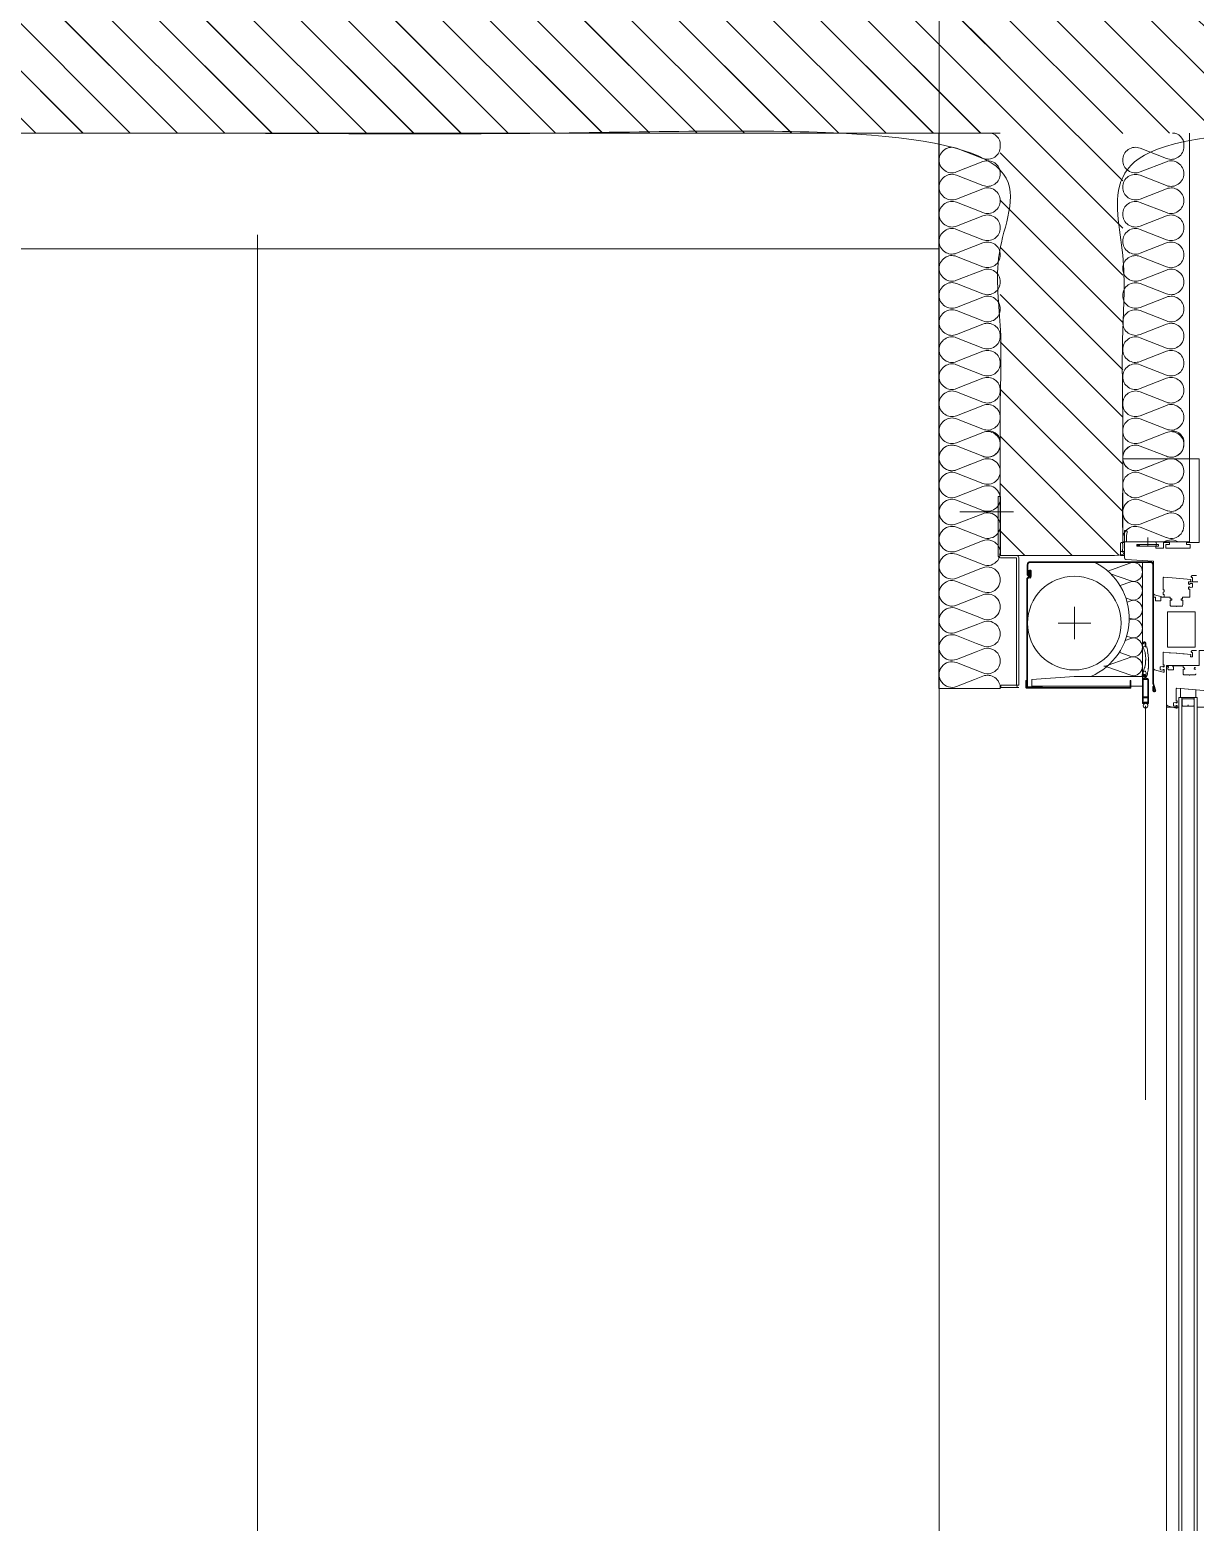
# Model space of a CAD drawing. Header units: centimetres. Extents: x -6341 to 23117, y -10090 to 8065.
# Drawn here: x -1209.3 to -1057, y -843.5 to -648.6 of the extents above; entities that cross this region are included whole.
import ezdxf

# ---------------------------------------------------------------- set-up
doc = ezdxf.new("R2010")
doc.units = ezdxf.units.CM
doc.header["$LTSCALE"] = 12.7
doc.layers.get('0').update_dxf_attribs({"lineweight": 5})
for name, color, linetype, lineweight in [('B BATI-GO-coupé', 7, 'Continuous', 35), ('B Général', 7, 'Continuous', 5), ('C ANNOTATIONS-cotation', 7, 'Continuous', 5), ('FENETRES - vu', 7, 'Continuous', 5)]:
    doc.layers.add(name, color=color, linetype=linetype, lineweight=lineweight)
pattern_1 = [(45, (0, 0), (3.5277778, -2.6458333), [])]

# ---------------------------------------------------------------- blocks, each defined once
blk = doc.blocks.new('Groupe-9-1')
at = {"layer": 'B Général', "color": 7, "linetype": 'Continuous', "lineweight": 13, "flags": 128}
blk.add_lwpolyline([(-1136.96, 2568.4), (-1535.57, 2568.4), (-1535.57, 3517.39), (-1136.96, 3517.39)], close=True, dxfattribs=at)
blk = doc.blocks.new('Groupe-10-1')
at = {"layer": 'B Général', "color": 7, "linetype": 'Continuous', "lineweight": 5}
blk.add_line((-1138.8, 3428.34), (-761.03, 3428.34), dxfattribs=at)
at = {"layer": 'B Général', "color": 7}
blk.add_blockref('Groupe-9-1', (0, 0), dxfattribs=at)
blk = doc.blocks.new('loggia sans lumon')
at = {"layer": 'B Général', "linetype": 'Continuous', "lineweight": 5}
h = blk.add_hatch(dxfattribs=at)
h.set_pattern_fill('45_0_15_52', style=0, pattern_type=2)
h.set_pattern_definition(pattern_1)
h.paths.add_polyline_path([(-5356.59, 2517.91), (-5356.62, 2497.93), (-5151.67, 2497.93), (-5151.67, 2499.93), (-5151.28, 2499.82), (-5150.93, 2499.67), (-5150.62, 2499.48), (-5150.35, 2499.25), (-5150.12, 2498.98), (-5149.93, 2498.67), (-5149.78, 2498.32), (-5149.67, 2497.93), (-5148.17, 2497.93), (-5148.17, 2515.82)])
at = {"layer": 'B Général', "color": 7, "linetype": 'Continuous', "lineweight": 5}
blk.add_open_spline([(-5356.62, 2497.93), (-5254.15, 2497.93), (-5151.67, 2497.93), (-5151.67, 2498.93), (-5151.67, 2499.93), (-5150.02, 2499.57), (-5149.67, 2497.93), (-5148.92, 2497.93), (-5148.17, 2497.93), (-5148.17, 2506.87), (-5148.17, 2515.82), (-5252.38, 2516.86), (-5356.59, 2517.91)], degree=2, knots=[0, 0, 0, 1, 1, 2, 2, 3, 3, 4, 4, 5, 5, 6, 6, 6], dxfattribs=at)
blk = doc.blocks.new('Groupe-79-1')
at = {"layer": 'FENETRES - vu', "color": 7, "lineweight": 5, "flags": 128}
for points in [[(-1095.99, 3542.83, -0.409755), (-1094.76, 3543.97, -0.408492), (-1093.52, 3542.83)], [(-1095.99, 3542.81, -0.003455), (-1095.99, 3542.83)], [(-1095.99, 3542.81, 0.008471), (-1095.99, 3542.78)], [(-1095.99, 3542.78, 0.076554), (-1095.93, 3542.45), (-1094.86, 3539.44)], [(-1092.96, 3541.04), (-1093.46, 3542.45, -0.080781), (-1093.52, 3542.8, -0.080781), (-1093.59, 3542.45), (-1094.52, 3539.81)], [(-1091.35, 3541.8), (-1091.12, 3542.45, 0.080781), (-1091.06, 3542.8, -0.008653), (-1091.06, 3542.83, 0.391634), (-1092.29, 3543.97, 0.391634), (-1093.52, 3542.83, -0.008653), (-1093.52, 3542.8, 0.080781), (-1093.46, 3542.45), (-1092.96, 3541.04)], [(-1090.82, 3541.96), (-1090.99, 3542.45, -0.080781), (-1091.06, 3542.8, -0.080781), (-1091.12, 3542.45), (-1091.35, 3541.8)], [(-1088.73, 3542.24), (-1088.65, 3542.45, 0.080781), (-1088.59, 3542.8, -0.008653), (-1088.59, 3542.83, 0.391634), (-1089.82, 3543.97, 0.391634), (-1091.06, 3542.83, -0.008653), (-1091.06, 3542.8, 0.080781), (-1090.99, 3542.45), (-1090.82, 3541.96)], [(-1088.45, 3542.24), (-1088.53, 3542.45, -0.080781), (-1088.59, 3542.8, -0.080781), (-1088.65, 3542.45), (-1088.73, 3542.24)], [(-1086.38, 3541.91), (-1086.19, 3542.45, 0.080781), (-1086.13, 3542.8, -0.008653), (-1086.13, 3542.83, 0.391634), (-1087.36, 3543.97, 0.391634), (-1088.59, 3542.83, -0.008653), (-1088.59, 3542.8, 0.080781), (-1088.53, 3542.45), (-1088.45, 3542.24)], [(-1085.81, 3541.72), (-1086.06, 3542.45, -0.080781), (-1086.13, 3542.8, -0.080781), (-1086.19, 3542.45), (-1086.38, 3541.91)], [(-1084.25, 3540.95), (-1083.72, 3542.45, 0.080781), (-1083.66, 3542.8, -0.008653), (-1083.66, 3542.83, 0.391634), (-1084.89, 3543.97, 0.391634), (-1086.13, 3542.83, -0.008653), (-1086.13, 3542.8, 0.080781), (-1086.06, 3542.45), (-1085.81, 3541.72)], [(-1082.56, 3539.51), (-1083.6, 3542.45, -0.080781), (-1083.66, 3542.8, -0.080781), (-1083.72, 3542.45), (-1084.25, 3540.95)], [(-1082.43, 3543.97, 0.391649), (-1083.66, 3542.83, -0.008653), (-1083.66, 3542.8, 0.080781), (-1083.6, 3542.45), (-1082.56, 3539.51)], [(-1082.47, 3539.26, -0.068645), (-1082.43, 3538.97, -0.080781), (-1082.36, 3539.31), (-1081.26, 3542.45, 0.080781), (-1081.19, 3542.8, -0.008653), (-1081.19, 3542.83, 0.391619), (-1082.43, 3543.97)], [(-1082.37, 3539.29, -0.00473), (-1082.36, 3539.31), (-1081.26, 3542.45, 0.080781), (-1081.19, 3542.8, 0.022561), (-1081.19, 3542.7)], [(-1081.19, 3542.7, -0.022561), (-1081.19, 3542.8, 0.008653), (-1081.19, 3542.83, -0.022591), (-1081.19, 3542.93)], [(-1082.56, 3539.51), (-1082.49, 3539.31, -0.012068), (-1082.47, 3539.26)]]:
    blk.add_lwpolyline(points, format="xyb", dxfattribs=at)
for points in [[(-1093.52, 3542.8, -0.008653), (-1093.52, 3542.83, -0.008653), (-1093.52, 3542.8)], [(-1091.06, 3542.8, -0.008653), (-1091.06, 3542.83, -0.008653), (-1091.06, 3542.8)], [(-1088.59, 3542.8, -0.008653), (-1088.59, 3542.83, -0.008653), (-1088.59, 3542.8)], [(-1086.13, 3542.8, -0.008653), (-1086.13, 3542.83, -0.008653), (-1086.13, 3542.8)], [(-1083.66, 3542.8, -0.008653), (-1083.66, 3542.83, -0.008653), (-1083.66, 3542.8)], [(-1081.19, 3542.8, -0.008653), (-1081.19, 3542.83, -0.008653), (-1081.19, 3542.8)], [(-1082.43, 3538.93, -0.008653), (-1082.43, 3538.97, -0.008653), (-1082.43, 3538.93)]]:
    blk.add_lwpolyline(points, format="xyb", close=True, dxfattribs=at)
blk = doc.blocks.new('Groupe-80-1')
at = {"layer": 'FENETRES - vu', "lineweight": 5, "flags": 128}
blk.add_lwpolyline([(-1081.11, 3543.97), (-1095.99, 3543.97), (-1095.99, 3537.79, -0.290703), (-1088.38, 3542.24, -0.290703), (-1081.11, 3537.24)], format="xyb", close=True, dxfattribs=at)
at = {"layer": 'FENETRES - vu', "color": 7}
blk.add_blockref('Groupe-79-1', (0, 0), dxfattribs=at)
blk = doc.blocks.new('Groupe-81-1')
at = {"layer": 'FENETRES - vu', "lineweight": 5}
for p, q in [((-1088.07, 3532.96), (-1088.07, 3537.21)), ((-1085.95, 3535.08), (-1090.2, 3535.08))]:
    blk.add_line(p, q, dxfattribs=at)
at = {"layer": 'FENETRES - vu', "lineweight": 5, "flags": 128}
blk.add_lwpolyline([(-1079.84, 3529.52), (-1079.84, 3543.97), (-1081.11, 3543.97), (-1081.11, 3535.05), (-1080.69, 3529.52)], close=True, dxfattribs=at)
at = {"layer": 'FENETRES - vu', "lineweight": 5}
blk.add_circle((-1088.07, 3535.08), 6.12, dxfattribs=at)
at = {"layer": 'FENETRES - vu', "color": 7}
blk.add_blockref('Groupe-80-1', (0, 0), dxfattribs=at)
blk = doc.blocks.new('Groupe-84-1')
at = {"layer": 'B BATI-GO-coupé', "linetype": 'Continuous', "lineweight": 5}
blk.add_line((-1079.56, 3517.4), (-866.54, 3517.4), dxfattribs=at)
at = {"layer": 'B Général', "color": 7, "lineweight": 5}
for p, q in [((-1077.46, 3547.11), (-871.54, 3547.11)), ((-1102.61, 3527.11), (-1102.61, 3520.11))]:
    blk.add_line(p, q, dxfattribs=at)
at = {"layer": 'B Général', "lineweight": 5}
blk.add_line((-1098.1, 3544.66), (-1099.24, 3544.66), dxfattribs=at)
at = {"layer": 'B Général', "color": 7, "linetype": 'Continuous', "lineweight": 5}
for p, q in [((-1098.1, 3543.59), (-1098.35, 3543.59)), ((-1098.1, 3543.46), (-1098.35, 3543.46)), ((-1098.1, 3543.35), (-1098.35, 3543.35)), ((-1025.78, 3544.38), (-1077.28, 3544.38))]:
    blk.add_line(p, q, dxfattribs=at)
at = {"layer": 'B Général', "lineweight": 5, "flags": 128}
for points in [[(-1077.1, 3548.74), (-1078.33, 3548.74), (-1078.33, 3551.14), (-1077.1, 3551.14), (-1077.1, 3553.11), (-1084.47, 3553.11), (-1084.47, 3551.4), (-1082.54, 3551.4), (-1082.54, 3547.11), (-1077.1, 3547.11)], [(-1079.51, 3548.94), (-1078.33, 3548.94), (-1078.33, 3550.94), (-1079.35, 3550.94)]]:
    blk.add_lwpolyline(points, close=True, dxfattribs=at)
at = {"layer": 'B Général', "color": 7, "linetype": 'Continuous', "lineweight": 5, "flags": 128}
for points in [[(-1079.27, 3551.99), (-1079.55, 3548.47, 0.209139), (-1079.52, 3548.4, 0.209139), (-1079.45, 3548.36), (-1077.92, 3548.36), (-1077.92, 3548.51), (-1077.67, 3548.51, -0.339454), (-1077.65, 3548.5), (-1077.62, 3548.39, -0.233167), (-1077.62, 3548.37, -0.233167), (-1077.64, 3548.36), (-1077.72, 3548.36, 0.233167), (-1077.74, 3548.35, 0.233167), (-1077.74, 3548.33), (-1077.67, 3548.05, 0.339454), (-1077.62, 3548.01), (-1077.32, 3548.01, 0.339454), (-1077.27, 3548.05), (-1077.2, 3548.33, 0.233167), (-1077.2, 3548.35, 0.233167), (-1077.23, 3548.36), (-1077.3, 3548.36, -0.233167), (-1077.32, 3548.37, -0.233167), (-1077.32, 3548.39), (-1077.29, 3548.5, -0.339454), (-1077.27, 3548.51), (-1076.97, 3548.51), (-1076.97, 3548.36), (-1077.27, 3547.26, -0.339454), (-1077.46, 3547.11), (-1082.32, 3547.11, -0.198912), (-1082.39, 3547.14, -0.198912), (-1082.42, 3547.21), (-1082.42, 3547.36), (-1082.27, 3547.36), (-1082.27, 3547.31), (-1082.07, 3547.31, 0.414214), (-1081.97, 3547.41), (-1081.97, 3548.04), (-1082.37, 3548.04), (-1082.37, 3547.94), (-1082.47, 3547.94), (-1082.47, 3549.3), (-1082.25, 3549.3), (-1082.25, 3549.44), (-1082.07, 3549.5), (-1082.07, 3549.29), (-1081.44, 3549.29, 0.414214), (-1081.29, 3549.44), (-1081.29, 3550.06), (-1081.24, 3550.11), (-1081.29, 3550.16), (-1081.29, 3550.79, 0.414214), (-1081.44, 3550.94)], [(-1094.27, 3551.04), (-1094.27, 3550.46, 0.414214), (-1094.17, 3550.36), (-1094.12, 3550.36, 0.414214), (-1094.02, 3550.46), (-1094.02, 3550.51), (-1093.47, 3550.51), (-1093.47, 3550.26), (-1093.77, 3550.29), (-1093.92, 3548.39), (-1094.05, 3546.77, 0.437409), (-1093.95, 3546.66), (-1092.42, 3546.66), (-1092.42, 3546.81), (-1092.17, 3546.81, -0.339454), (-1092.15, 3546.8), (-1092.12, 3546.69), (-1091.82, 3546.69), (-1091.79, 3546.8, -0.339454), (-1091.77, 3546.81), (-1091.47, 3546.81), (-1091.47, 3546.66), (-1091.77, 3545.56, -0.339454), (-1091.96, 3545.41), (-1096.17, 3545.41), (-1096.39, 3541.8, -0.396669), (-1096.59, 3541.61), (-1100.17, 3541.61), (-1100.17, 3541.79, -0.468969), (-1099.93, 3541.99), (-1099.52, 3541.91), (-1098.67, 3541.91), (-1098.67, 3545.41), (-1098.67, 3545.59, -0.468969), (-1098.43, 3545.79), (-1098.02, 3545.71), (-1097.92, 3545.71, 0.414214), (-1097.87, 3545.76), (-1097.87, 3546.74), (-1098.57, 3546.74, -0.414214), (-1098.62, 3546.79), (-1098.62, 3547.51), (-1098.35, 3547.51), (-1098.35, 3547.01), (-1097.85, 3547.01), (-1097.85, 3548.41), (-1097.85, 3550.21), (-1098.35, 3550.21), (-1098.35, 3549.71), (-1098.62, 3549.71), (-1098.62, 3551.11)], [(-1093.47, 3551.21), (-1093.47, 3550.01), (-1093.17, 3550.01, 0.339454), (-1093.15, 3550.03), (-1093.12, 3550.14, 0.493145), (-1093.14, 3550.16), (-1093.22, 3550.16, -0.414214), (-1093.25, 3550.19), (-1093.25, 3550.46, -0.414214), (-1093.2, 3550.51), (-1092.82, 3550.51, -0.339454), (-1092.77, 3550.48), (-1092.7, 3550.2, -0.493145), (-1092.73, 3550.16), (-1092.8, 3550.16, 0.493145), (-1092.82, 3550.14), (-1092.79, 3550.03, 0.339454), (-1092.77, 3550.01), (-1092.52, 3550.01), (-1092.52, 3550.16), (-1091.47, 3550.16), (-1091.47, 3549.22), (-1091.25, 3549.22), (-1091.25, 3549.02), (-1091.07, 3549.02), (-1091.07, 3549.24), (-1090.44, 3549.24, -0.414214), (-1090.29, 3549.09), (-1090.29, 3548.46), (-1090.24, 3548.41), (-1090.29, 3548.36), (-1090.29, 3547.74, -0.414214), (-1090.44, 3547.59), (-1091.07, 3547.59), (-1091.07, 3547.8), (-1091.25, 3547.8), (-1091.25, 3547.6), (-1091.47, 3547.6), (-1091.47, 3546.45), (-1091.47, 3546.36), (-1090.97, 3546.36), (-1090.97, 3545.78, -0.414214), (-1091.07, 3545.68), (-1091.47, 3545.68), (-1091.47, 3545.51, 0.414214), (-1091.37, 3545.41), (-1090.47, 3545.41), (-1082.16, 3545.41, 0.339454), (-1081.97, 3545.56), (-1081.67, 3546.66), (-1081.67, 3546.81), (-1081.97, 3546.81, 0.339454), (-1081.99, 3546.8), (-1082.02, 3546.69, 0.493145), (-1082, 3546.66), (-1081.93, 3546.66, -0.493145), (-1081.9, 3546.63), (-1081.97, 3546.35, -0.339454), (-1082.02, 3546.31), (-1082.32, 3546.31, -0.339454), (-1082.37, 3546.35), (-1082.44, 3546.63, -0.493145), (-1082.42, 3546.66), (-1082.34, 3546.66, 0.493145), (-1082.32, 3546.69), (-1082.35, 3546.8, 0.339454), (-1082.37, 3546.81), (-1082.62, 3546.81), (-1082.62, 3546.66), (-1084.2, 3546.66, -0.437459), (-1084.25, 3546.72), (-1084.19, 3547.48), (-1084.18, 3547.66), (-1084.12, 3548.39), (-1084.15, 3548.41), (-1084.12, 3548.45), (-1084.05, 3549.26), (-1084.04, 3549.44), (-1083.97, 3550.29), (-1083.67, 3550.26), (-1083.67, 3550.51), (-1084.22, 3550.51), (-1084.22, 3550.46, -0.414214), (-1084.32, 3550.36), (-1084.37, 3550.36, -0.414214), (-1084.47, 3550.46), (-1084.47, 3551.04, -0.414214)], [(-1085.51, 3544.17), (-1085.51, 3544.2), (-1085.5, 3544.2), (-1085.41, 3544.17, -0.414174), (-1085.38, 3544.11, -0.414185), (-1085.43, 3544.08), (-1085.54, 3544.12, -0.414201), (-1085.63, 3544.29, -0.331865), (-1085.47, 3544.41), (-1084.99, 3544.41, 0.41404), (-1084.94, 3544.46), (-1084.95, 3544.5, -0.058942), (-1084.95, 3544.51, -0.330261), (-1084.91, 3544.55, -0.022246), (-1084.25, 3544.68), (-1084.2, 3544.65), (-1084.15, 3544.69, -0.008901), (-1083.31, 3544.77), (-1083.26, 3544.74), (-1083.21, 3544.78, -0.495603), (-1083.19, 3544.78, -0.01102), (-1082.18, 3544.75), (-1082.13, 3544.71), (-1082.08, 3544.74, -0.034922), (-1081.76, 3544.69, -0.026569), (-1081.06, 3544.52), (-1081.05, 3544.51, -0.321867), (-1081.02, 3544.47, -0.401241), (-1081.07, 3544.42), (-1081.56, 3544.44), (-1081.59, 3544.44, 0.424456), (-1081.79, 3544.25), (-1081.79, 3544.22, 0.341677), (-1081.63, 3544.05), (-1081.14, 3544.01, 0.538894), (-1081.08, 3544.09), (-1081.08, 3544.09), (-1081.12, 3544.26, -0.49336), (-1081.1, 3544.3, -0.339236), (-1081.07, 3544.28), (-1081.02, 3544.11), (-1081.02, 3544.11, -0.530516), (-1081.15, 3543.95), (-1081.64, 3543.99, -0.114166), (-1081.74, 3544.04, 0.042765), (-1082.21, 3544.24), (-1082.26, 3544.29), (-1082.33, 3544.28, 0.037634), (-1083.21, 3544.39), (-1083.27, 3544.43), (-1083.33, 3544.4, 0.05236), (-1084.08, 3544.34), (-1084.14, 3544.36), (-1084.18, 3544.32, 0.061865), (-1084.87, 3544.07, -0.438041), (-1084.97, 3544.13), (-1085, 3544.31, 0.357418), (-1085.05, 3544.35), (-1085.47, 3544.35, 0.333034), (-1085.58, 3544.27, 0.414252), (-1085.52, 3544.17), (-1085.51, 3544.17)]]:
    blk.add_lwpolyline(points, format="xyb", dxfattribs=at)
blk.add_lwpolyline([(-1082.07, 3550.94), (-1082.07, 3550.72), (-1082.25, 3550.79), (-1082.25, 3550.92)], dxfattribs=at)
for points in [[(-1109.54, 3550.1), (-1109.54, 3551.4), (-1098.62, 3551.4), (-1098.62, 3550.1)], [(-1084.94, 3550.85), (-1089.54, 3550.85), (-1089.54, 3547.25), (-1084.94, 3547.25)], [(-1077.32, 3550.74), (-1077.32, 3550.71), (-1078.08, 3550.71), (-1078.08, 3550.74)], [(-1109.54, 3541.4), (-1109.54, 3550.1), (-1098.67, 3550.1), (-1098.67, 3541.4)], [(-1078.08, 3549.14), (-1078.08, 3549.17), (-1077.32, 3549.17), (-1077.32, 3549.14)], [(-1098.1, 3543.26), (-1098.35, 3543.26), (-1098.35, 3546.06), (-1098.1, 3546.06)]]:
    blk.add_lwpolyline(points, close=True, dxfattribs=at)
at = {"layer": 'B Général', "color": 7, "lineweight": 5, "flags": 128}
blk.add_lwpolyline([(-1109.54, 3551.4), (-1098.62, 3551.4), (-1098.62, 3550.1), (-1109.54, 3550.1)], dxfattribs=at)
for points in [[(-1078.33, 3551.14), (-1078.33, 3550.74), (-872.33, 3550.74), (-872.33, 3551.14)], [(-1078.33, 3548.74), (-1078.33, 3549.14), (-872.33, 3549.14), (-872.33, 3548.74)], [(-1077.32, 3549.14), (-1077.32, 3549.17), (-1078.08, 3549.17), (-1078.08, 3549.14)]]:
    blk.add_lwpolyline(points, close=True, dxfattribs=at)
blk.add_lwpolyline([(-1077.39, 3549.94), (-1077.32, 3549.94, -0.414214), (-1077.22, 3549.84), (-1077.22, 3549.26, -0.414214), (-1077.32, 3549.17), (-1078.08, 3549.17, -0.414214), (-1078.17, 3549.26), (-1078.17, 3550.61, -0.414214), (-1078.08, 3550.71), (-1077.32, 3550.71, -0.414214), (-1077.22, 3550.61), (-1077.22, 3550.03, -0.414214), (-1077.32, 3549.94)], format="xyb", dxfattribs=at)
at = {"layer": 'B Général', "color": 7, "linetype": 'Continuous', "lineweight": 5, "flags": 128}
for points in [[(-1095.99, 3545.01, -0.414214), (-1095.69, 3545.31), (-1080.19, 3545.31), (-1079.32, 3545.61, -0.463007), (-1079.19, 3545.53, -0.463007), (-1079.29, 3545.41), (-1079.79, 3545.41), (-1079.79, 3545.31), (-1079.29, 3545.31, 0.463007), (-1079.09, 3545.55, 0.463007), (-1079.35, 3545.7), (-1080.2, 3545.41), (-1095.69, 3545.41, 0.414214), (-1096.09, 3545.01), (-1096.09, 3529.31, 0.414214), (-1095.69, 3528.91), (-1094.43, 3528.91, 0.414214), (-1094.29, 3529.05, 0.414214), (-1094.43, 3529.19), (-1094.81, 3529.19, -0.414214), (-1094.89, 3529.27, -0.414214), (-1094.81, 3529.34), (-1094.21, 3529.34, -0.2215), (-1093.99, 3529.24), (-1093.92, 3529.3, 0.2215), (-1094.21, 3529.44), (-1094.81, 3529.44, 0.414214), (-1094.99, 3529.27, 0.414214), (-1094.81, 3529.09), (-1094.43, 3529.09, -0.414214), (-1094.39, 3529.05, -0.414214), (-1094.43, 3529.01), (-1095.69, 3529.01, -0.414214), (-1095.99, 3529.31)], [(-1080.78, 3543.98, -0.414214), (-1080.81, 3544.01), (-1080.81, 3544.23, 0.365338), (-1080.84, 3544.27), (-1081.17, 3544.35, 0.414214), (-1081.25, 3544.27, 0.414214), (-1081.17, 3544.19), (-1081.14, 3544.19, -0.414214), (-1081.11, 3544.16), (-1081.11, 3544.13, -0.414214), (-1081.14, 3544.1), (-1081.17, 3544.1, -0.414214), (-1081.35, 3544.28, -0.414214), (-1081.17, 3544.45), (-1080.85, 3544.37, 0.464839), (-1080.81, 3544.4), (-1080.81, 3544.63, -0.414214), (-1080.66, 3544.78), (-1077.58, 3544.78, -0.414214), (-1077.55, 3544.75), (-1077.55, 3544.57, -0.414214), (-1077.59, 3544.53), (-1077.61, 3544.53, -0.414214), (-1077.65, 3544.57), (-1077.65, 3544.68), (-1078.32, 3544.68), (-1078.32, 3544.08), (-1077.65, 3544.08), (-1077.65, 3544.19, -0.414214), (-1077.61, 3544.23), (-1077.59, 3544.23, -0.414214), (-1077.55, 3544.19), (-1077.55, 3544.01, -0.414214), (-1077.58, 3543.98)], [(-1080.81, 3544.63), (-1080.81, 3544.4, -0.464839), (-1080.85, 3544.37), (-1081.17, 3544.45, 0.414214), (-1081.35, 3544.28, 0.414214), (-1081.17, 3544.1), (-1081.14, 3544.1, 0.414214), (-1081.11, 3544.13), (-1081.11, 3544.16, 0.414214), (-1081.14, 3544.19), (-1081.17, 3544.19, -0.414214), (-1081.25, 3544.27, -0.414214), (-1081.17, 3544.35), (-1080.84, 3544.27, -0.365338), (-1080.81, 3544.23), (-1080.81, 3544.01, 0.414214), (-1080.78, 3543.98), (-1077.58, 3543.98, 0.414214), (-1077.55, 3544.01), (-1077.55, 3544.19, 0.414214), (-1077.59, 3544.23), (-1077.61, 3544.23, 0.414214), (-1077.65, 3544.19), (-1077.65, 3544.08), (-1078.32, 3544.08), (-1078.32, 3544.68), (-1077.65, 3544.68), (-1077.65, 3544.57, 0.414214), (-1077.61, 3544.53), (-1077.59, 3544.53, 0.414214), (-1077.55, 3544.57), (-1077.55, 3544.75, 0.414214), (-1077.58, 3544.78), (-1080.66, 3544.78, 0.414214)], [(-1080.66, 3544.68, 0.414214), (-1080.71, 3544.63), (-1080.71, 3544.11, 0.414214), (-1080.68, 3544.08), (-1078.42, 3544.08), (-1078.42, 3544.68)], [(-1078.42, 3544.68), (-1078.42, 3544.08), (-1080.68, 3544.08, -0.414214), (-1080.71, 3544.11), (-1080.71, 3544.63, -0.414214), (-1080.66, 3544.68)], [(-1077.75, 3544.58), (-1077.75, 3544.18), (-1077.65, 3544.18), (-1077.65, 3544.3, -0.414214), (-1077.62, 3544.33), (-1077.6, 3544.33, -0.344183), (-1077.57, 3544.31, 0.52416), (-1077.11, 3544.13, 0.52416), (-1077.11, 3544.63, 0.52416), (-1077.57, 3544.45, -0.344183), (-1077.6, 3544.43), (-1077.62, 3544.43, -0.414214), (-1077.65, 3544.46), (-1077.65, 3544.58)], [(-1097.52, 3541.11), (-1096.92, 3541.11), (-1096.92, 3541.61), (-1097.52, 3541.61, -0.4)], [(-1079.65, 3540.61), (-1079.65, 3542.37, 0.414214), (-1079.65, 3542.37), (-1080.55, 3542.37), (-1080.55, 3542.47), (-1079.65, 3542.47, -0.414214), (-1079.55, 3542.37), (-1079.55, 3540.61), (-1079.55, 3528.85, -0.414214), (-1079.65, 3528.75), (-1080.55, 3528.75), (-1080.55, 3528.85), (-1079.65, 3528.85)], [(-1093.85, 3528.96), (-1094.25, 3529.32), (-1094.81, 3529.32), (-1094.81, 3529.22), (-1094.29, 3529.22), (-1093.89, 3528.86), (-1079.76, 3528.86, 0.414214), (-1079.66, 3528.96), (-1079.66, 3530.86), (-1079.76, 3530.86), (-1079.76, 3528.96)]]:
    blk.add_lwpolyline(points, format="xyb", close=True, dxfattribs=at)
at = {"layer": 'B Général', "color": 7, "lineweight": 5, "flags": 128}
for points in [[(-1098.52, 3541.11), (-1097.52, 3541.11, 0.4), (-1097.52, 3541.61), (-1098.52, 3541.61, 0.4), (-1098.52, 3541.11)], [(-1104.61, 3525.41), (-1096.91, 3525.41), (-1096.91, 3527.52, -0.414214), (-1096.61, 3527.82), (-1079.96, 3527.82), (-1079.96, 3525.47), (-1079.66, 3525.47), (-1079.66, 3527.82, -0.414214), (-1079.96, 3527.52), (-1096.61, 3527.52), (-1096.61, 3525.41, -0.414214), (-1096.91, 3525.11), (-1104.61, 3525.11)]]:
    blk.add_lwpolyline(points, format="xyb", close=True, dxfattribs=at)
at = {"layer": 'FENETRES - vu', "color": 7}
blk.add_blockref('Groupe-81-1', (0, 0), dxfattribs=at)
blk = doc.blocks.new('Groupe-86-1')
at = {"layer": 'B Général', "color": 7, "linetype": 'Continuous', "lineweight": 5}
for p, q in [((-1079.53, 3517.39), (-1079.53, 3525.41)), ((-1152.1, 3517.37), (-1079.51, 3517.37))]:
    blk.add_line(p, q, dxfattribs=at)
blk = doc.blocks.new('Groupe-132-1')
at = {"linetype": 'Continuous', "lineweight": 5}
h = blk.add_hatch(dxfattribs=at)
h.set_pattern_fill('45_0_15_52', style=0, pattern_type=2)
h.set_pattern_definition(pattern_1)
h.paths.add_polyline_path([(-2023.07, 4689.12), (-2023.08, 4689.12), (-2023.08, 4893.39), (-2147.8, 4893.39), (-2147.8, 4893.4), (-2149.07, 4893.4), (-2149.07, 4909.4), (-1990.38, 4909.4), (-1990.38, 4893.4), (-1992.97, 4893.4), (-1992.97, 4893.39), (-2003.07, 4893.39), (-2003.07, 4300.6), (-1745.96, 4300.6), (-1746.03, 4689.12), (-1746.04, 4689.12), (-1746.07, 4837.56), (-1746.08, 4837.56), (-1746.08, 4893.39), (-1796.43, 4893.39), (-1796.43, 4893.4), (-1796.43, 4893.4), (-1796.43, 4893.4), (-1806.78, 4893.4), (-1806.78, 4905.08), (-1804.82, 4905.08), (-1804.64, 4909.4), (-1796.43, 4909.4), (-1796.43, 4909.4), (-1789.46, 4909.4), (-1746.08, 4909.4), (-1746.08, 5093.41), (-1801.07, 5093.41), (-1801.07, 5093.42), (-1801.08, 5093.42), (-1801.08, 5109.4), (-1152.08, 5109.42), (-1152.08, 5109.41), (-1152.07, 5109.41), (-1152.07, 4909.49), (-1096.9, 4909.49), (-1096.9, 4893.4), (-1109.54, 4893.4), (-1109.54, 4893.39), (-1152.07, 4893.39), (-1152.07, 4300.39), (-852.51, 4300.39), (-852.51, 4689.11), (-852.53, 4689.11), (-852.52, 4909.39), (-852.52, 4909.4), (-849.4, 5117.85), (-832.53, 5117.85), (-832.51, 5112.39), (-832.9, 5112.29), (-833.25, 5112.14), (-833.56, 5111.95), (-833.83, 5111.72), (-834.06, 5111.45), (-834.25, 5111.14), (-834.4, 5110.79), (-834.51, 5110.39), (-832.51, 5110.39), (-832.53, 4909.4), (-832.53, 4909.39), (-776.5, 4909.39), (-776.5, 4893.39), (-832.52, 4893.39), (-832.52, 4300.39), (-527.07, 4300.39), (-527.07, 4689.12), (-527.08, 4689.12), (-527.08, 4884.05), (-527.08, 4893.39), (-527.09, 4893.39), (-527.09, 4893.4), (-542.07, 4893.39), (-542.1, 4905.07), (-541.12, 4905.08), (-540.94, 4909.39), (-527.08, 4909.39), (-527.08, 4909.4), (-424, 4909.4), (-424, 5450.4), (-34, 5450.4), (-34, 5450.39), (-34, 5450.39), (-34, 5425.39), (-104.01, 5425.37), (-104.01, 4909.4), (288.98, 4909.4), (288.98, 4909.39), (288.99, 4909.39), (288.99, 4884.39), (80.93, 4884.39), (80.93, 3276.39), (288.99, 3276.39), (288.99, 3251.39), (-547.43, 3251.38), (-546.58, 3271.38), (-527.07, 3271.38), (-527.07, 4282.39), (-832.52, 4282.39), (-832.52, 4153.39), (-792.52, 4153.39), (-792.52, 4134.39), (-832.52, 4134.39), (-832.52, 3541.39), (-775.64, 3541.39), (-775.64, 3525.39), (-798.83, 3525.39), (-832.54, 3525.39), (-832.53, 3324.39), (-834.53, 3324.39), (-834.42, 3324), (-834.27, 3323.65), (-834.08, 3323.34), (-833.85, 3323.07), (-833.58, 3322.84), (-833.27, 3322.65), (-832.92, 3322.5), (-832.53, 3322.39), (-832.54, 3316.94), (-849.41, 3316.94), (-852.54, 3525.39), (-852.54, 3525.39), (-852.54, 3745.67), (-852.51, 3745.67), (-852.51, 4134.39), (-1152.07, 4134.39), (-1152.07, 3745.67), (-1152.07, 3745.67), (-1152.07, 3541.39), (-1099.26, 3541.39), (-1099.26, 3541.39), (-1096.91, 3541.39), (-1096.91, 3525.39), (-1099.26, 3525.39), (-1099.26, 3525.39), (-1152.07, 3525.39), (-1152.07, 3320.44), (-1154.07, 3320.44), (-1153.97, 3320.05), (-1153.82, 3319.7), (-1153.63, 3319.39), (-1153.4, 3319.12), (-1153.13, 3318.89), (-1152.82, 3318.7), (-1152.47, 3318.55), (-1152.07, 3318.44), (-1152.07, 3316.94), (-1169.97, 3316.94), (-1172.07, 3525.39), (-1172.07, 3525.39), (-1172.07, 3745.67), (-1172.06, 3745.67), (-1172.06, 4134.39), (-1449.07, 4134.39), (-1449.07, 3745.67), (-1449.07, 3745.67), (-1449.07, 3541.39), (-1419.07, 3541.39), (-1419.07, 3541.38), (-1415.61, 3541.38), (-1415.61, 3525.38), (-1440.52, 3525.39), (-1449.07, 3525.39), (-1449.07, 3320.44), (-1451.07, 3320.44), (-1450.97, 3320.05), (-1450.82, 3319.7), (-1450.63, 3319.38), (-1450.4, 3319.11), (-1450.13, 3318.88), (-1449.82, 3318.7), (-1449.47, 3318.55), (-1449.07, 3318.44), (-1449.07, 3316.94), (-1466.97, 3316.94), (-1469.07, 3525.39), (-1469.07, 3525.39), (-1469.07, 3745.67), (-1469.06, 3745.67), (-1469.06, 4134.39), (-1726.07, 4134.39), (-1726.08, 3745.67), (-1726.07, 3745.67), (-1726.07, 3541.39), (-1716.07, 3541.39), (-1716.07, 3541.38), (-1713.08, 3541.38), (-1713.08, 3525.38), (-1722.75, 3525.39), (-1726.07, 3525.39), (-1726.07, 3314.44), (-1728.07, 3314.44), (-1727.97, 3314.05), (-1727.82, 3313.7), (-1727.63, 3313.38), (-1727.4, 3313.11), (-1727.13, 3312.88), (-1726.82, 3312.7), (-1726.47, 3312.55), (-1726.07, 3312.44), (-1726.07, 3310.94), (-1744.1, 3310.94), (-1746.07, 3525.39), (-1746.11, 3525.39), (-1746.11, 3525.39), (-1753.98, 3525.39), (-1754.16, 3529.76), (-1756.12, 3529.76), (-1756.12, 3541.39), (-1746.11, 3541.39), (-1746.1, 4134.39), (-2003.07, 4134.39), (-2003.07, 3541.39), (-1993.07, 3541.39), (-1993.07, 3525.29), (-2147.57, 3525.29), (-2147.57, 3541.39), (-2023.07, 3541.39)])
h.paths.add_polyline_path([(-852.51, 4153.39), (-852.51, 4282.39), (-1147.07, 4282.39), (-1147.07, 4153.39)])
h.paths.add_polyline_path([(-199.07, 3729.37), (-219.07, 3729.37), (-219.07, 3276.39), (60.93, 3276.39), (60.93, 4689.12), (60.92, 4689.12), (60.92, 4884.39), (-219.07, 4884.39), (-219.07, 4429.39), (-199.07, 4429.39), (-199.07, 4379.37), (-219.07, 4379.37), (-219.07, 3779.39), (-199.07, 3779.39)])
h.paths.add_polyline_path([(-1444.07, 4152.39), (-1172.07, 4152.39), (-1172.07, 4282.39), (-1444.07, 4282.39)])
h.paths.add_polyline_path([(-394, 4909.4), (-124.01, 4909.4), (-124.01, 5425.39), (-394, 5425.39)])
h.paths.add_polyline_path([(-1469.07, 4689.12), (-1469.08, 4689.12), (-1469.08, 5093.41), (-1726.07, 5093.41), (-1726.07, 4300.39), (-1469.07, 4300.39)])
h.paths.add_polyline_path([(-1172.08, 5093.41), (-1449.07, 5093.41), (-1449.07, 4300.39), (-1172.07, 4300.39), (-1172.07, 4689.12), (-1172.08, 4689.12)])
h.paths.add_polyline_path([(-1469.07, 4282.39), (-1721.07, 4282.39), (-1721.07, 4152.39), (-1469.07, 4152.39)])
h.paths.add_polyline_path([(-457.07, 3709.37), (-504.07, 3709.37), (-504.07, 3276.39), (-239.07, 3276.39), (-239.07, 4689.12), (-239.08, 4689.12), (-239.08, 4884.39), (-504.07, 4884.39), (-504.07, 4449.39), (-457.07, 4449.39), (-457.07, 4379.37), (-504.07, 4379.37), (-504.07, 3779.37), (-457.07, 3779.37)])
h.paths.add_polyline_path([(-2003.07, 4152.39), (-1746.07, 4152.39), (-1746.07, 4282.39), (-2003.07, 4282.39)])
blk.add_line((-1109.54, 3550.1), (-1152.1, 3550.1), dxfattribs=at)
at = {"color": 7, "linetype": 'Continuous', "lineweight": 18}
blk.add_open_spline([(-2023.07, 4689.12), (-2023.08, 4689.12), (-2023.08, 4689.12), (-2023.08, 4791.25), (-2023.08, 4893.39), (-2085.44, 4893.39), (-2147.8, 4893.39), (-2147.8, 4893.39), (-2147.8, 4893.4), (-2148.43, 4893.4), (-2149.07, 4893.4), (-2149.07, 4901.4), (-2149.07, 4909.4), (-2069.72, 4909.4), (-1990.38, 4909.4), (-1990.38, 4901.4), (-1990.38, 4893.4), (-1991.68, 4893.4), (-1992.97, 4893.4), (-1992.97, 4893.39), (-1992.97, 4893.39), (-1998.02, 4893.39), (-2003.07, 4893.39), (-2003.07, 4596.99), (-2003.07, 4300.6), (-1874.52, 4300.6), (-1745.96, 4300.6), (-1746, 4494.86), (-1746.03, 4689.12), (-1746.04, 4689.12), (-1746.04, 4689.12), (-1746.05, 4763.34), (-1746.07, 4837.56), (-1746.07, 4837.56), (-1746.08, 4837.56), (-1746.08, 4865.47), (-1746.08, 4893.39), (-1771.25, 4893.39), (-1796.43, 4893.39), (-1796.43, 4893.39), (-1796.43, 4893.4), (-1796.43, 4893.4), (-1796.43, 4893.4), (-1796.43, 4893.4), (-1796.43, 4893.4), (-1801.6, 4893.4), (-1806.78, 4893.4), (-1806.78, 4899.24), (-1806.78, 4905.08), (-1805.8, 4905.08), (-1804.82, 4905.08), (-1804.73, 4907.24), (-1804.64, 4909.4), (-1800.53, 4909.4), (-1796.43, 4909.4), (-1796.43, 4909.4), (-1796.43, 4909.4), (-1792.94, 4909.4), (-1789.46, 4909.4), (-1767.77, 4909.4), (-1746.08, 4909.4), (-1746.08, 5001.4), (-1746.08, 5093.41), (-1773.58, 5093.41), (-1801.07, 5093.41), (-1801.07, 5093.41), (-1801.07, 5093.42), (-1801.08, 5093.42), (-1801.08, 5093.42), (-1801.08, 5101.41), (-1801.08, 5109.4), (-1476.58, 5109.41), (-1152.08, 5109.42), (-1152.08, 5109.41), (-1152.08, 5109.41), (-1152.08, 5109.41), (-1152.07, 5109.41), (-1152.07, 5009.45), (-1152.07, 4909.49), (-1124.49, 4909.49), (-1096.9, 4909.49), (-1096.9, 4901.44), (-1096.9, 4893.4), (-1103.22, 4893.4), (-1109.54, 4893.4), (-1109.54, 4893.39), (-1109.54, 4893.39), (-1130.81, 4893.39), (-1152.07, 4893.39), (-1152.07, 4596.89), (-1152.07, 4300.39), (-1002.29, 4300.39), (-852.51, 4300.39), (-852.51, 4494.75), (-852.51, 4689.11), (-852.52, 4689.11), (-852.53, 4689.11), (-852.53, 4799.25), (-852.52, 4909.39), (-852.52, 4909.39), (-852.52, 4909.4), (-850.96, 5013.62), (-849.4, 5117.85), (-840.96, 5117.85), (-832.53, 5117.85), (-832.52, 5115.12), (-832.51, 5112.39), (-834.16, 5112.04), (-834.51, 5110.39), (-833.51, 5110.39), (-832.51, 5110.39), (-832.52, 5009.9), (-832.53, 4909.4), (-832.53, 4909.39), (-832.53, 4909.39), (-804.51, 4909.39), (-776.5, 4909.39), (-776.5, 4901.39), (-776.5, 4893.39), (-804.51, 4893.39), (-832.52, 4893.39), (-832.52, 4596.89), (-832.52, 4300.39), (-679.8, 4300.39), (-527.07, 4300.39), (-527.07, 4494.75), (-527.07, 4689.12), (-527.08, 4689.12), (-527.08, 4689.12), (-527.08, 4786.58), (-527.08, 4884.05), (-527.08, 4888.72), (-527.08, 4893.39), (-527.08, 4893.39), (-527.09, 4893.39), (-527.09, 4893.39), (-527.09, 4893.4), (-534.58, 4893.39), (-542.07, 4893.39), (-542.09, 4899.23), (-542.1, 4905.07), (-541.61, 4905.08), (-541.12, 4905.08), (-541.03, 4907.24), (-540.94, 4909.39), (-534.01, 4909.39), (-527.08, 4909.39), (-527.08, 4909.39), (-527.08, 4909.4), (-475.54, 4909.4), (-424, 4909.4), (-424, 5179.9), (-424, 5450.4), (-229, 5450.4), (-34, 5450.4), (-34, 5450.39), (-34, 5450.39), (-34, 5450.39), (-34, 5450.39), (-34, 5437.89), (-34, 5425.39), (-69, 5425.38), (-104.01, 5425.37), (-104.01, 5167.38), (-104.01, 4909.4), (92.49, 4909.4), (288.98, 4909.4), (288.98, 4909.39), (288.98, 4909.39), (288.98, 4909.39), (288.99, 4909.39), (288.99, 4896.89), (288.99, 4884.39), (184.96, 4884.39), (80.93, 4884.39), (80.93, 4080.39), (80.93, 3276.39), (184.96, 3276.39), (288.99, 3276.39), (288.99, 3263.89), (288.99, 3251.39), (-129.22, 3251.38), (-547.43, 3251.38), (-547, 3261.38), (-546.58, 3271.38), (-536.83, 3271.38), (-527.07, 3271.38), (-527.07, 3776.88), (-527.07, 4282.39), (-679.8, 4282.39), (-832.52, 4282.39), (-832.52, 4217.89), (-832.52, 4153.39), (-812.52, 4153.39), (-792.52, 4153.39), (-792.52, 4143.89), (-792.52, 4134.39), (-812.52, 4134.39), (-832.52, 4134.39), (-832.52, 3837.89), (-832.52, 3541.39), (-804.08, 3541.39), (-775.64, 3541.39), (-775.64, 3533.39), (-775.64, 3525.39), (-787.23, 3525.39), (-798.83, 3525.39), (-815.68, 3525.39), (-832.54, 3525.39), (-832.53, 3424.89), (-832.53, 3324.39), (-833.53, 3324.39), (-834.53, 3324.39), (-834.17, 3322.75), (-832.53, 3322.39), (-832.53, 3319.66), (-832.54, 3316.94), (-840.98, 3316.94), (-849.41, 3316.94), (-850.98, 3421.16), (-852.54, 3525.39), (-852.54, 3525.39), (-852.54, 3525.39), (-852.54, 3635.53), (-852.54, 3745.67), (-852.52, 3745.67), (-852.51, 3745.67), (-852.51, 3940.03), (-852.51, 4134.39), (-1002.29, 4134.39), (-1152.07, 4134.39), (-1152.07, 3940.03), (-1152.07, 3745.67), (-1152.07, 3745.67), (-1152.07, 3745.67), (-1152.07, 3643.53), (-1152.07, 3541.39), (-1125.67, 3541.39), (-1099.26, 3541.39), (-1099.26, 3541.39), (-1099.26, 3541.39), (-1098.09, 3541.39), (-1096.91, 3541.39), (-1096.91, 3533.39), (-1096.91, 3525.39), (-1098.09, 3525.39), (-1099.26, 3525.39), (-1099.26, 3525.39), (-1099.26, 3525.39), (-1125.67, 3525.39), (-1152.07, 3525.39), (-1152.07, 3422.91), (-1152.07, 3320.44), (-1153.07, 3320.44), (-1154.07, 3320.44), (-1153.72, 3318.79), (-1152.07, 3318.44), (-1152.07, 3317.69), (-1152.07, 3316.94), (-1161.02, 3316.94), (-1169.97, 3316.94), (-1171.02, 3421.16), (-1172.07, 3525.39), (-1172.07, 3525.39), (-1172.07, 3525.39), (-1172.07, 3635.53), (-1172.07, 3745.67), (-1172.06, 3745.67), (-1172.06, 3745.67), (-1172.06, 3940.03), (-1172.06, 4134.39), (-1310.57, 4134.39), (-1449.07, 4134.39), (-1449.07, 3940.03), (-1449.07, 3745.67), (-1449.07, 3745.67), (-1449.07, 3745.67), (-1449.07, 3643.53), (-1449.07, 3541.39), (-1434.07, 3541.39), (-1419.07, 3541.39), (-1419.07, 3541.39), (-1419.07, 3541.38), (-1417.34, 3541.38), (-1415.61, 3541.38), (-1415.61, 3533.38), (-1415.61, 3525.38), (-1428.06, 3525.38), (-1440.52, 3525.39), (-1444.8, 3525.39), (-1449.07, 3525.39), (-1449.07, 3422.91), (-1449.07, 3320.44), (-1450.07, 3320.44), (-1451.07, 3320.44), (-1450.72, 3318.79), (-1449.07, 3318.44), (-1449.07, 3317.69), (-1449.07, 3316.94), (-1458.02, 3316.94), (-1466.97, 3316.94), (-1468.02, 3421.16), (-1469.07, 3525.39), (-1469.07, 3525.39), (-1469.07, 3525.39), (-1469.07, 3635.53), (-1469.07, 3745.67), (-1469.07, 3745.67), (-1469.06, 3745.67), (-1469.06, 3940.03), (-1469.06, 4134.39), (-1597.57, 4134.39), (-1726.07, 4134.39), (-1726.08, 3940.03), (-1726.08, 3745.67), (-1726.08, 3745.67), (-1726.07, 3745.67), (-1726.07, 3643.53), (-1726.07, 3541.39), (-1721.07, 3541.39), (-1716.07, 3541.39), (-1716.07, 3541.39), (-1716.07, 3541.38), (-1714.58, 3541.38), (-1713.08, 3541.38), (-1713.08, 3533.38), (-1713.08, 3525.38), (-1717.92, 3525.38), (-1722.75, 3525.39), (-1724.41, 3525.39), (-1726.07, 3525.39), (-1726.07, 3419.91), (-1726.07, 3314.44), (-1727.07, 3314.44), (-1728.07, 3314.44), (-1727.72, 3312.79), (-1726.07, 3312.44), (-1726.07, 3311.69), (-1726.07, 3310.94), (-1735.09, 3310.94), (-1744.1, 3310.94), (-1745.09, 3418.16), (-1746.07, 3525.39), (-1746.09, 3525.39), (-1746.11, 3525.39), (-1746.11, 3525.39), (-1746.11, 3525.39), (-1750.04, 3525.39), (-1753.98, 3525.39), (-1754.07, 3527.58), (-1754.16, 3529.76), (-1755.14, 3529.76), (-1756.12, 3529.76), (-1756.12, 3535.58), (-1756.12, 3541.39), (-1751.12, 3541.39), (-1746.11, 3541.39), (-1746.11, 3837.89), (-1746.1, 4134.39), (-1874.59, 4134.39), (-2003.07, 4134.39), (-2003.07, 3837.89), (-2003.07, 3541.39), (-1998.07, 3541.39), (-1993.07, 3541.39), (-1993.07, 3533.34), (-1993.07, 3525.29), (-2070.32, 3525.29), (-2147.57, 3525.29), (-2147.57, 3533.34), (-2147.57, 3541.39), (-2085.32, 3541.39), (-2023.07, 3541.39), (-2023.07, 4115.25), (-2023.07, 4689.12)], degree=2, knots=[0, 0, 0, 1, 1, 2, 2, 3, 3, 4, 4, 5, 5, 6, 6, 7, 7, 8, 8, 9, 9, 10, 10, 11, 11, 12, 12, 13, 13, 14, 14, 15, 15, 16, 16, 17, 17, 18, 18, 19, 19, 20, 20, 21, 21, 22, 22, 23, 23, 24, 24, 25, 25, 26, 26, 27, 27, 28, 28, 29, 29, 30, 30, 31, 31, 32, 32, 33, 33, 34, 34, 35, 35, 36, 36, 37, 37, 38, 38, 39, 39, 40, 40, 41, 41, 42, 42, 43, 43, 44, 44, 45, 45, 46, 46, 47, 47, 48, 48, 49, 49, 50, 50, 51, 51, 52, 52, 53, 53, 54, 54, 55, 55, 56, 56, 57, 57, 58, 58, 59, 59, 60, 60, 61, 61, 62, 62, 63, 63, 64, 64, 65, 65, 66, 66, 67, 67, 68, 68, 69, 69, 70, 70, 71, 71, 72, 72, 73, 73, 74, 74, 75, 75, 76, 76, 77, 77, 78, 78, 79, 79, 80, 80, 81, 81, 82, 82, 83, 83, 84, 84, 85, 85, 86, 86, 87, 87, 88, 88, 89, 89, 90, 90, 91, 91, 92, 92, 93, 93, 94, 94, 95, 95, 96, 96, 97, 97, 98, 98, 99, 99, 100, 100, 101, 101, 102, 102, 103, 103, 104, 104, 105, 105, 106, 106, 107, 107, 108, 108, 109, 109, 110, 110, 111, 111, 112, 112, 113, 113, 114, 114, 115, 115, 116, 116, 117, 117, 118, 118, 119, 119, 120, 120, 121, 121, 122, 122, 123, 123, 124, 124, 125, 125, 126, 126, 127, 127, 128, 128, 129, 129, 130, 130, 131, 131, 132, 132, 133, 133, 134, 134, 135, 135, 136, 136, 137, 137, 138, 138, 139, 139, 140, 140, 141, 141, 142, 142, 143, 143, 144, 144, 145, 145, 146, 146, 147, 147, 148, 148, 149, 149, 150, 150, 151, 151, 152, 152, 153, 153, 154, 154, 155, 155, 156, 156, 157, 157, 158, 158, 159, 159, 160, 160, 161, 161, 162, 162, 163, 163, 164, 164, 165, 165, 166, 166, 167, 167, 168, 168, 169, 169, 170, 170, 171, 171, 172, 172, 173, 173, 174, 174, 175, 175, 176, 176, 177, 177, 178, 178, 179, 179, 180, 180, 181, 181, 182, 182, 183, 183, 184, 184, 185, 185, 186, 186, 187, 187, 187], dxfattribs=at)
at = {"layer": 'B Général', "color": 7, "linetype": 'Continuous', "lineweight": 5}
for p, q in [((-1099.25, 3547.09), (-1099.24, 3547.11)), ((-1098.82, 3547.11), (-1098.8, 3547.06)), ((-1099.26, 3523.1), (-1099.25, 3523.12)), ((-1098.82, 3523.12), (-1098.81, 3523.07)), ((-1095.29, 3523.12), (-1095.19, 3522.86)), ((-1091.75, 3523.12), (-1091.57, 3522.66)), ((-1088.21, 3523.12), (-1087.95, 3522.45)), ((-1084.67, 3523.12), (-1084.33, 3522.24)), ((-1081.14, 3523.12), (-1080.71, 3522.03))]:
    blk.add_line(p, q, dxfattribs=at)
at = {"layer": 'B Général', "color": 7, "linetype": 'Continuous', "lineweight": 5, "flags": 128}
blk.add_lwpolyline([(-1144.07, 4917.39), (-1144.07, 5117.41), (-1801.08, 5117.41), (-1801.08, 4917.39), (-2147.57, 4917.39), (-2147.57, 3517.39), (-527.07, 3517.39), (-527.07, 3251.39), (80.93, 3251.39), (80.93, 4909.39), (-103.78, 4909.39), (-103.9, 5450.39), (-424.12, 5450.39), (-424.01, 4938.5), (-424, 4938.5), (-424, 4917.39), (-424, 4909.39), (-524, 4909.39), (-524, 4917.39)], close=True, dxfattribs=at)
for points in [[(-1152.1, 3547.89, -0.414214), (-1150.6, 3549.39), (-1150.33, 3549.39, -0.528335), (-1148.77, 3547.11), (-1150.12, 3543.67, 0.528335), (-1148.56, 3541.39, 0.528335), (-1147.01, 3543.67), (-1148.35, 3547.11, -0.528335), (-1146.79, 3549.39, -0.528335), (-1145.24, 3547.11), (-1146.58, 3543.67, 0.528335), (-1145.03, 3541.39, 0.528335), (-1143.47, 3543.67), (-1144.81, 3547.11, -0.528335), (-1143.26, 3549.39, -0.528335), (-1141.7, 3547.11), (-1143.04, 3543.67, 0.528335), (-1141.49, 3541.39, 0.528335), (-1139.93, 3543.67), (-1141.28, 3547.11, -0.528335), (-1139.72, 3549.39, -0.528335), (-1138.16, 3547.11), (-1139.51, 3543.67, 0.528335), (-1137.95, 3541.39, 0.528335), (-1136.39, 3543.67), (-1137.74, 3547.11, -0.528335), (-1136.18, 3549.39, -0.528335), (-1134.62, 3547.11), (-1135.97, 3543.67, 0.528335), (-1134.41, 3541.39, 0.528335), (-1132.85, 3543.67), (-1134.2, 3547.11, -0.528335), (-1132.64, 3549.39, -0.528335), (-1131.09, 3547.11), (-1132.43, 3543.67, 0.528335), (-1130.87, 3541.39, 0.528335), (-1129.32, 3543.67), (-1130.66, 3547.11, -0.528335), (-1129.1, 3549.39, -0.528335), (-1127.55, 3547.11), (-1128.89, 3543.67, 0.528335), (-1127.34, 3541.39, 0.528335), (-1125.78, 3543.67), (-1127.12, 3547.11, -0.528335), (-1125.57, 3549.39, -0.528335), (-1124.01, 3547.11), (-1125.36, 3543.67, 0.528335), (-1123.8, 3541.39, 0.528335), (-1122.24, 3543.67), (-1123.59, 3547.11, -0.528335), (-1122.03, 3549.39, -0.528335), (-1120.47, 3547.11), (-1121.82, 3543.67, 0.528335), (-1120.26, 3541.39, 0.528335), (-1118.7, 3543.67), (-1120.05, 3547.11, -0.528335), (-1118.49, 3549.39, -0.528335), (-1116.93, 3547.11), (-1118.28, 3543.67, 0.528335), (-1116.72, 3541.39, 0.528335), (-1115.16, 3543.67), (-1116.51, 3547.11, -0.528335), (-1114.95, 3549.39, -0.528335), (-1113.4, 3547.11), (-1114.74, 3543.67, 0.528335), (-1113.18, 3541.39, 0.528335), (-1111.63, 3543.67), (-1112.97, 3547.11, -0.528335), (-1111.42, 3549.39, -0.528335), (-1109.86, 3547.11), (-1111.2, 3543.67, 0.528335), (-1109.65, 3541.39, 0.528335), (-1108.09, 3543.67), (-1108.76, 3545.39)], [(-1111.68, 3549.39, 0.414214), (-1113.18, 3547.89)], [(-1109.74, 3547.69, 0.200927), (-1110.22, 3548.89, 0.200927), (-1111.42, 3549.39), (-1111.68, 3549.39)], [(-1106.22, 3547.49, 0.282254), (-1106.92, 3549.09, 0.282254), (-1108.67, 3549.19, 0.282254), (-1109.55, 3547.68)], [(-1102.72, 3547.29, 0.30454), (-1103.33, 3549.05, 0.30454), (-1105.19, 3549.16, 0.30454), (-1105.99, 3547.47)], [(-1099.24, 3547.11, 0.326463), (-1099.75, 3549.02, 0.326463), (-1101.72, 3549.12, 0.326463), (-1102.41, 3547.27)], [(-1098.67, 3547.05), (-1098.67, 3548.62, 0.24079), (-1098.82, 3547.11)], [(-1109.74, 3547.69, -0.089724), (-1109.86, 3547.11), (-1111.2, 3543.67, 0.335878), (-1110.66, 3541.73, 0.335878), (-1108.64, 3541.73, 0.335878), (-1108.09, 3543.67), (-1109.43, 3547.11, -0.088044), (-1109.55, 3547.68)], [(-1106.22, 3547.49, -0.059075), (-1106.32, 3547.11), (-1107.67, 3543.67, 0.335878), (-1107.12, 3541.73, 0.335878), (-1105.1, 3541.73, 0.335878), (-1104.55, 3543.67), (-1105.9, 3547.11, -0.0571), (-1105.99, 3547.47)], [(-1102.72, 3547.29, -0.028235), (-1102.78, 3547.11), (-1104.13, 3543.67, 0.335878), (-1103.58, 3541.73, 0.335878), (-1101.56, 3541.73, 0.335878), (-1101.01, 3543.67), (-1102.36, 3547.11, -0.025458), (-1102.41, 3547.27)], [(-1099.25, 3547.09), (-1100.59, 3543.67, 0.277109), (-1100.3, 3541.97, 0.277109), (-1098.67, 3541.43), (-1098.67, 3546.72), (-1098.8, 3547.06)], [(-1152.1, 3523.9, -0.414214), (-1150.6, 3525.4), (-1150.34, 3525.4, -0.528335), (-1148.78, 3523.12), (-1150.12, 3519.69, 0.528335), (-1148.57, 3517.4, 0.528335), (-1147.01, 3519.69), (-1148.36, 3523.12, -0.528335), (-1146.8, 3525.4, -0.528335), (-1145.24, 3523.12), (-1146.59, 3519.69, 0.528335), (-1145.03, 3517.4, 0.528335), (-1143.47, 3519.69), (-1144.82, 3523.12, -0.528335), (-1143.26, 3525.4, -0.528335), (-1141.7, 3523.12), (-1143.05, 3519.69, 0.528335), (-1141.49, 3517.4, 0.528335), (-1139.93, 3519.69), (-1141.28, 3523.12, -0.528335), (-1139.72, 3525.4, -0.528335), (-1138.16, 3523.12), (-1139.51, 3519.69, 0.528335), (-1137.95, 3517.4, 0.528335), (-1136.4, 3519.69), (-1137.74, 3523.12, -0.528335), (-1136.18, 3525.4, -0.528335), (-1134.63, 3523.12), (-1135.97, 3519.69, 0.528335), (-1134.42, 3517.4, 0.528335), (-1132.86, 3519.69), (-1134.2, 3523.12, -0.528335), (-1132.65, 3525.4, -0.528335), (-1131.09, 3523.12), (-1132.43, 3519.69, 0.528335), (-1130.88, 3517.4, 0.528335), (-1129.32, 3519.69), (-1130.67, 3523.12, -0.528335), (-1129.11, 3525.4, -0.528335), (-1127.55, 3523.12), (-1128.9, 3519.69, 0.528335), (-1127.34, 3517.4, 0.528335), (-1125.78, 3519.69), (-1127.13, 3523.12, -0.528335), (-1125.57, 3525.4, -0.528335), (-1124.01, 3523.12), (-1125.36, 3519.69, 0.528335), (-1123.8, 3517.4, 0.528335), (-1122.24, 3519.69), (-1123.59, 3523.12, -0.528335), (-1122.03, 3525.4, -0.528335), (-1120.48, 3523.12), (-1121.82, 3519.69, 0.528335), (-1120.26, 3517.4, 0.528335), (-1118.71, 3519.69), (-1120.05, 3523.12, -0.528335), (-1118.49, 3525.4, -0.528335), (-1116.94, 3523.12), (-1118.28, 3519.69, 0.528335), (-1116.73, 3517.4, 0.528335), (-1115.17, 3519.69), (-1116.51, 3523.12, -0.528335), (-1114.96, 3525.4, -0.528335), (-1113.4, 3523.12), (-1114.75, 3519.69, 0.528335), (-1113.19, 3517.4, 0.528335), (-1111.63, 3519.69), (-1112.98, 3523.12, -0.528335), (-1111.42, 3525.4, -0.528335), (-1109.86, 3523.12), (-1111.21, 3519.69, 0.528335), (-1109.65, 3517.4, 0.528335), (-1108.09, 3519.69), (-1108.77, 3521.4)], [(-1111.69, 3525.4, 0.414214), (-1113.19, 3523.9)], [(-1109.75, 3523.7, 0.200927), (-1110.23, 3524.9, 0.200927), (-1111.42, 3525.4), (-1111.69, 3525.4)], [(-1106.22, 3523.5, 0.282254), (-1106.93, 3525.1, 0.282254), (-1108.67, 3525.2, 0.282254), (-1109.55, 3523.69)], [(-1102.73, 3523.3, 0.30454), (-1103.33, 3525.06, 0.30454), (-1105.19, 3525.17, 0.30454), (-1106, 3523.49)], [(-1099.25, 3523.12, 0.326463), (-1099.75, 3525.03, 0.326463), (-1101.72, 3525.13, 0.326463), (-1102.42, 3523.28)], [(-1095.8, 3522.9), (-1095.71, 3523.12, 0.335878), (-1096.26, 3525.06, 0.335878), (-1098.28, 3525.06, 0.335878), (-1098.82, 3523.12)], [(-1092.34, 3522.7), (-1092.17, 3523.12, 0.335878), (-1092.72, 3525.06, 0.335878), (-1094.74, 3525.06, 0.335878), (-1095.29, 3523.12)], [(-1088.88, 3522.5), (-1088.63, 3523.12, 0.335878), (-1089.18, 3525.06, 0.335878), (-1091.2, 3525.06, 0.335878), (-1091.75, 3523.12)], [(-1085.42, 3522.3), (-1085.1, 3523.12, 0.335878), (-1085.64, 3525.06, 0.335878), (-1087.66, 3525.06, 0.335878), (-1088.21, 3523.12)], [(-1081.96, 3522.1), (-1081.56, 3523.12, 0.335878), (-1082.11, 3525.06, 0.335878), (-1084.13, 3525.06, 0.335878), (-1084.67, 3523.12)], [(-1079.53, 3521.96), (-1079.53, 3525.4, 0.251485), (-1080.95, 3524.69, 0.251485), (-1081.14, 3523.12)], [(-1109.75, 3523.7, -0.089724), (-1109.86, 3523.12), (-1111.21, 3519.69, 0.335878), (-1110.66, 3517.74, 0.335878), (-1108.64, 3517.74, 0.335878), (-1108.09, 3519.69), (-1109.44, 3523.12, -0.088044), (-1109.55, 3523.69)], [(-1106.22, 3523.5, -0.059075), (-1106.32, 3523.12), (-1107.67, 3519.69, 0.335878), (-1107.12, 3517.74, 0.335878), (-1105.1, 3517.74, 0.335878), (-1104.55, 3519.69), (-1105.9, 3523.12, -0.0571), (-1106, 3523.49)], [(-1102.73, 3523.3, -0.028235), (-1102.79, 3523.12), (-1104.13, 3519.69, 0.335878), (-1103.58, 3517.74, 0.335878), (-1101.56, 3517.74, 0.335878), (-1101.02, 3519.69), (-1102.36, 3523.12, -0.025458), (-1102.42, 3523.28)], [(-1099.26, 3523.1), (-1100.59, 3519.69, 0.335878), (-1100.05, 3517.74, 0.335878), (-1098.03, 3517.74, 0.335878), (-1097.48, 3519.69), (-1098.81, 3523.07)], [(-1095.8, 3522.9), (-1097.06, 3519.69, 0.335878), (-1096.51, 3517.74, 0.335878), (-1094.49, 3517.74, 0.335878), (-1093.94, 3519.69), (-1095.19, 3522.86)], [(-1092.34, 3522.7), (-1093.52, 3519.69, 0.335878), (-1092.97, 3517.74, 0.335878), (-1090.95, 3517.74, 0.335878), (-1090.4, 3519.69), (-1091.57, 3522.66)], [(-1088.88, 3522.5), (-1089.98, 3519.69, 0.335878), (-1089.43, 3517.74, 0.335878), (-1087.41, 3517.74, 0.335878), (-1086.87, 3519.69), (-1087.95, 3522.45)], [(-1085.42, 3522.3), (-1086.44, 3519.69, 0.335878), (-1085.89, 3517.74, 0.335878), (-1083.88, 3517.74, 0.335878), (-1083.33, 3519.69), (-1084.33, 3522.24)], [(-1081.96, 3522.1), (-1082.9, 3519.69, 0.335878), (-1082.36, 3517.74, 0.335878), (-1080.34, 3517.74, 0.335878), (-1079.79, 3519.69), (-1080.71, 3522.03)]]:
    blk.add_lwpolyline(points, format="xyb", dxfattribs=at)
at = {"color": 7}
blk.add_blockref('Groupe-86-1', (0, 0), dxfattribs=at)
at = {"layer": 'B Général', "color": 7}
blk.add_blockref('Groupe-84-1', (0, 0), dxfattribs=at)
at = {"layer": 'B Général', "color": 7, "xscale": -1, "rotation": 90}
blk.add_blockref('loggia sans lumon', (1345.85, -1831.23), dxfattribs=at)

msp = doc.modelspace()

# ---------------------------------------------------------------- block references
at = {"layer": 'B Général', "color": 7, "rotation": 270}
msp.add_blockref('Groupe-10-1', (-4607.9, -1814.13), dxfattribs=at)
at = {"layer": 'C ANNOTATIONS-cotation', "color": 7, "rotation": 270}
msp.add_blockref('Groupe-132-1', (-4607.9, -1814.13), dxfattribs=at)

doc.saveas('drawing.dxf')
